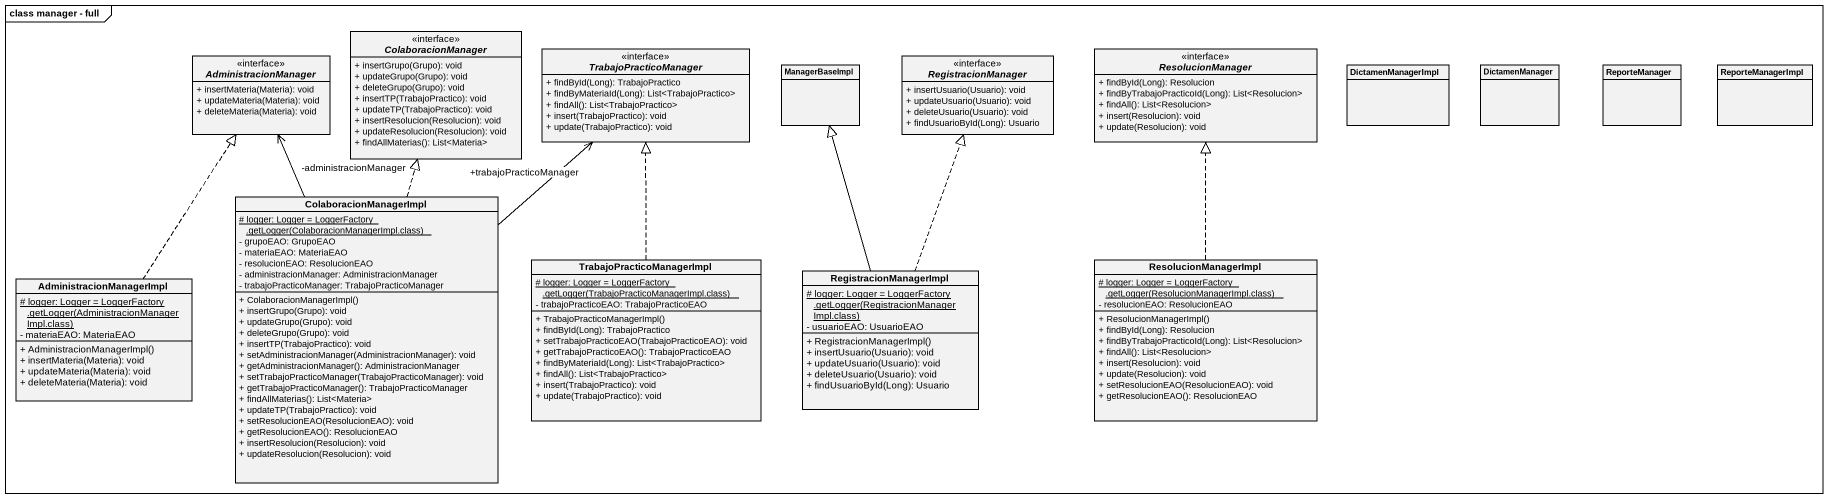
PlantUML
@startuml
mainframe class manager - full
hide circle
hide empty members
skinparam classAttributeIconSize 0
interface AdministracionManager <<interface>> {
  + insertMateria(Materia): void
  + updateMateria(Materia): void
  + deleteMateria(Materia): void
}
interface ColaboracionManager <<interface>> {
  + insertGrupo(Grupo): void
  + updateGrupo(Grupo): void
  + deleteGrupo(Grupo): void
  + insertTP(TrabajoPractico): void
  + updateTP(TrabajoPractico): void
  + insertResolucion(Resolucion): void
  + updateResolucion(Resolucion): void
  + findAllMaterias(): List<Materia>
}
interface TrabajoPracticoManager <<interface>> {
  + findById(Long): TrabajoPractico
  + findByMateriaId(Long): List<TrabajoPractico>
  + findAll(): List<TrabajoPractico>
  + insert(TrabajoPractico): void
  + update(TrabajoPractico): void
}
class ManagerBaseImpl
interface RegistracionManager <<interface>> {
  + insertUsuario(Usuario): void
  + updateUsuario(Usuario): void
  + deleteUsuario(Usuario): void
  + findUsuarioById(Long): Usuario
}
interface ResolucionManager <<interface>> {
  + findById(Long): Resolucion
  + findByTrabajoPracticoId(Long): List<Resolucion>
  + findAll(): List<Resolucion>
  + insert(Resolucion): void
  + update(Resolucion): void
}
class DictamenManagerImpl
class DictamenManager
class ReporteManager
class ReporteManagerImpl
class ColaboracionManagerImpl {
  {static} {field} # logger: Logger = LoggerFactory .getLogger(ColaboracionManagerImpl.class)
  - grupoEAO: GrupoEAO
  - materiaEAO: MateriaEAO
  - resolucionEAO: ResolucionEAO
  - administracionManager: AdministracionManager
  - trabajoPracticoManager: TrabajoPracticoManager
  + ColaboracionManagerImpl()
  + insertGrupo(Grupo): void
  + updateGrupo(Grupo): void
  + deleteGrupo(Grupo): void
  + insertTP(TrabajoPractico): void
  + setAdministracionManager(AdministracionManager): void
  + getAdministracionManager(): AdministracionManager
  + setTrabajoPracticoManager(TrabajoPracticoManager): void
  + getTrabajoPracticoManager(): TrabajoPracticoManager
  + findAllMaterias(): List<Materia>
  + updateTP(TrabajoPractico): void
  + setResolucionEAO(ResolucionEAO): void
  + getResolucionEAO(): ResolucionEAO
  + insertResolucion(Resolucion): void
  + updateResolucion(Resolucion): void
}
class TrabajoPracticoManagerImpl {
  {static} {field} # logger: Logger = LoggerFactory .getLogger(TrabajoPracticoManagerImpl.class)
  - trabajoPracticoEAO: TrabajoPracticoEAO
  + TrabajoPracticoManagerImpl()
  + findById(Long): TrabajoPractico
  + setTrabajoPracticoEAO(TrabajoPracticoEAO): void
  + getTrabajoPracticoEAO(): TrabajoPracticoEAO
  + findByMateriaId(Long): List<TrabajoPractico>
  + findAll(): List<TrabajoPractico>
  + insert(TrabajoPractico): void
  + update(TrabajoPractico): void
}
class ResolucionManagerImpl {
  {static} {field} # logger: Logger = LoggerFactory .getLogger(ResolucionManagerImpl.class)
  - resolucionEAO: ResolucionEAO
  + ResolucionManagerImpl()
  + findById(Long): Resolucion
  + findByTrabajoPracticoId(Long): List<Resolucion>
  + findAll(): List<Resolucion>
  + insert(Resolucion): void
  + update(Resolucion): void
  + setResolucionEAO(ResolucionEAO): void
  + getResolucionEAO(): ResolucionEAO
}
class AdministracionManagerImpl {
  {static} {field} # logger: Logger = LoggerFactory .getLogger(AdministracionManagerImpl.class)
  - materiaEAO: MateriaEAO
  + AdministracionManagerImpl()
  + insertMateria(Materia): void
  + updateMateria(Materia): void
  + deleteMateria(Materia): void
}
class RegistracionManagerImpl {
  {static} {field} # logger: Logger = LoggerFactory .getLogger(RegistracionManagerImpl.class)
  - usuarioEAO: UsuarioEAO
  + RegistracionManagerImpl()
  + insertUsuario(Usuario): void
  + updateUsuario(Usuario): void
  + deleteUsuario(Usuario): void
  + findUsuarioById(Long): Usuario
}
ColaboracionManagerImpl -up-> "-administracionManager" AdministracionManager
ColaboracionManagerImpl .up.|> ColaboracionManager
ColaboracionManagerImpl -up-> "+trabajoPracticoManager" TrabajoPracticoManager
TrabajoPracticoManagerImpl .up.|> TrabajoPracticoManager
ResolucionManagerImpl .up.|> ResolucionManager
AdministracionManagerImpl .up.|> AdministracionManager
RegistracionManagerImpl -up-|> ManagerBaseImpl
RegistracionManagerImpl .up.|> RegistracionManager
@enduml
